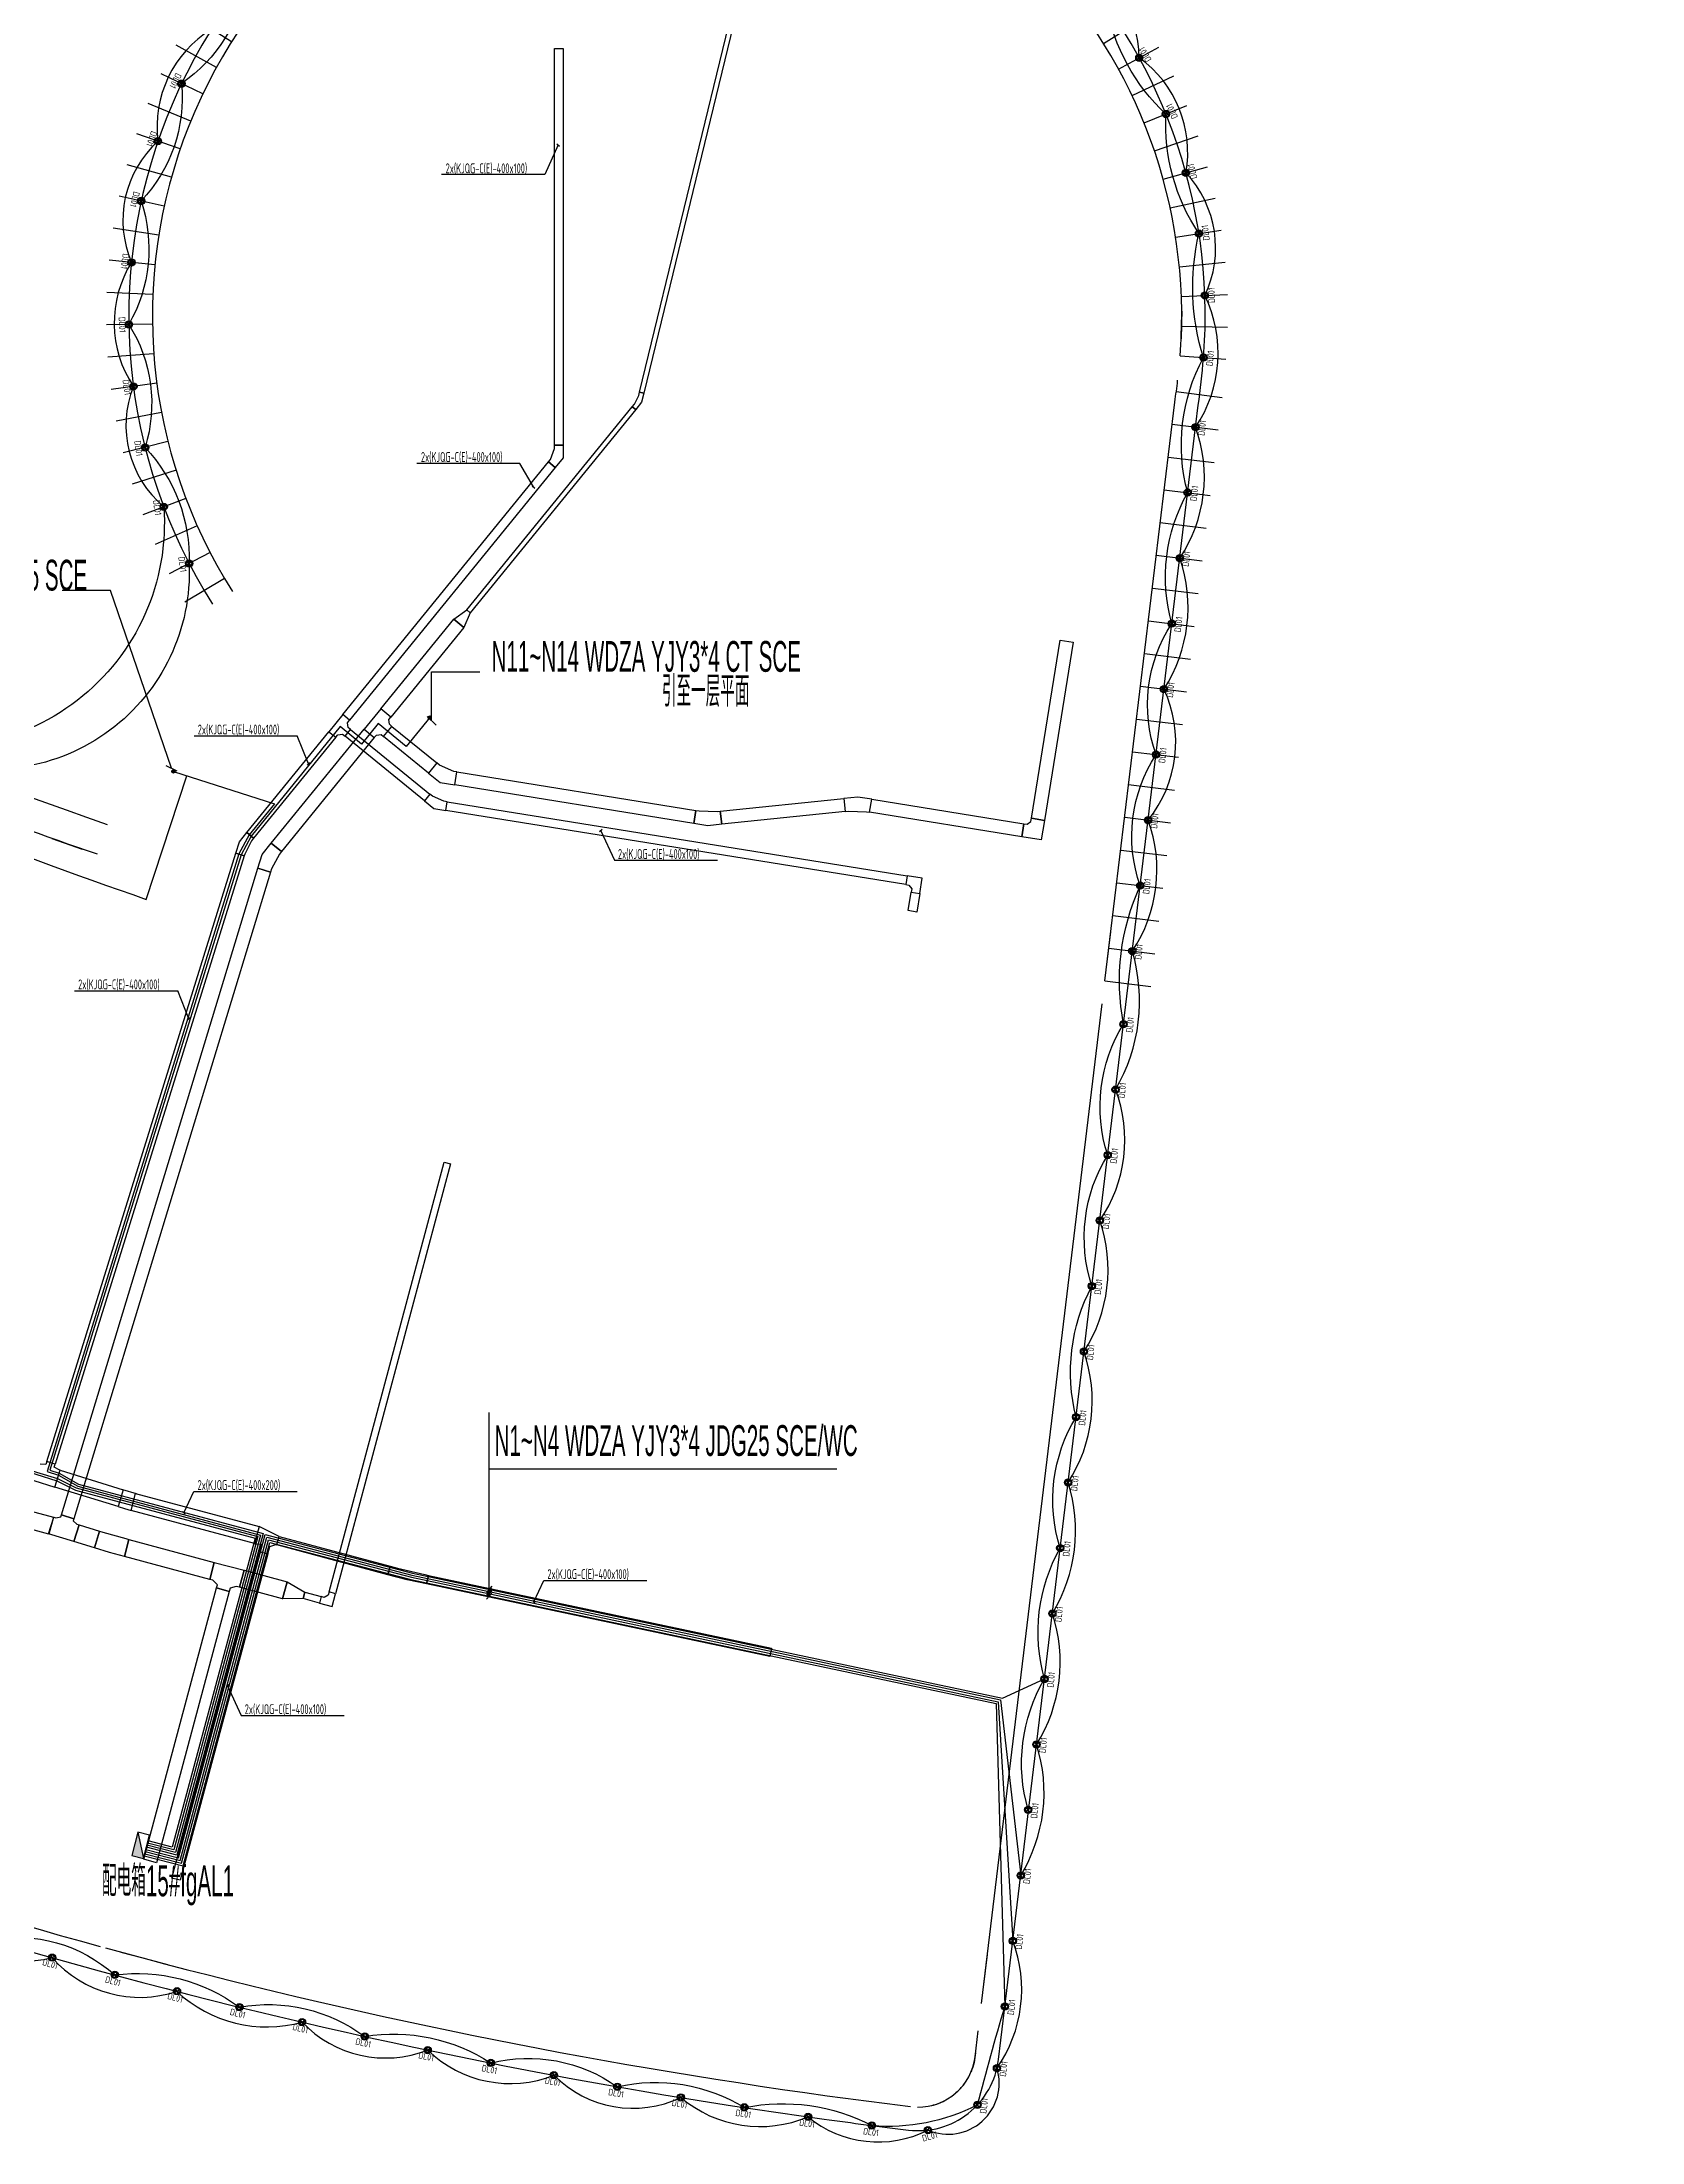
# Model space of a CAD drawing. Header units: inches. Extents: x 157503 to 1975928, y -20120 to 125851.
# Drawn here: x 1645248 to 1718014, y -20120 to 75385 of the extents above; entities that cross this region are included whole.
import ezdxf
from ezdxf import colors
from ezdxf.entities.mleader import LeaderData, LeaderLine
from ezdxf.enums import TextEntityAlignment as Align
from ezdxf.math import Vec2, Vec3
from ezdxf.xclip import XClip

# ---------------------------------------------------------------- set-up
doc = ezdxf.new("R2010")
doc.units = ezdxf.units.IN
doc.header["$MEASUREMENT"] = 0
doc.linetypes.add('DOT2', pattern=[0.125, 0, -0.125])
doc.layers.get('0').update_dxf_attribs({"color": 253})
for name, color, linetype in [('0-DL01', 1, 'Continuous'), ('0-L-灯具', 1, 'Continuous'), ('0-L-电箱', 90, 'Continuous'), ('0-LIGHT-TXT', 90, 'Continuous'), ('A-FLOR-OTLN', 8, 'DOT2'), ('CABLETRAY', 4, 'Continuous'), ('LT-220V', 5, 'Continuous'), ('吊顶', 8, 'Continuous'), ('强电220V', 1, 'Continuous'), ('电-电力-消防线槽', 55, 'Continuous'), ('电-电力-消防线槽标注', 41, 'Continuous')]:
    doc.layers.add(name, color=color, linetype=linetype)
doc.styles.add('-宋体', font='xd-hzs.shx', dxfattribs={"width": 0.8, "bigfont": 'xd-hztxt.shx'})
doc.styles.add('GBZITI', font='gbenor.shx', dxfattribs={"height": 350, "bigfont": 'gbcbig.shx'})
doc.styles.add('SMDEI', font='smsim.shx', dxfattribs={"width": 0.75, "bigfont": 'smfs.shx'})
doc.styles.get("Standard").update_dxf_attribs({"font": 'arial.ttf'})

# ---------------------------------------------------------------- blocks, each defined once
blk = doc.blocks.new('DL01')
at = {"layer": '0-DL01'}
for p, q in [((-89, -89), (89, 89)), ((89, -89), (-89, 89))]:
    blk.add_line(p, q, dxfattribs=at)
for radius in [165, 126]:
    blk.add_circle((0, 0), radius, dxfattribs=at)
at = {"layer": '0-DL01', "style": 'GBZITI', "width": 0.8}
blk.add_text('DL01', height=300, dxfattribs=at).set_placement((0, -450, 0), align=Align.CENTER)
blk = doc.blocks.new('A$C6D811006')
at = {"layer": '强电220V'}
h = blk.add_hatch(dxfattribs=at)
h.set_pattern_fill('ANGLE', color=256, angle=-47.18273)
h.set_pattern_definition([(312.81726666, (-1537605.358, 1188511.7405), (5.123672646, 4.747441797), [5.08, -1.905]), (42.81726666, (-1537605.358, 1188511.7405), (-4.747441797, 5.123672646), [5.08, -1.905])])
h.paths.add_polyline_path([(-583, 176), (-182, -196), (161, 980)])
blk.add_line((161, 980), (-182, -196), dxfattribs=at)
blk.add_lwpolyline([(161, 980), (-583, 176), (-182, -196), (563, 608)], close=True, dxfattribs=at)
blk = doc.blocks.new('*U16')
blk.add_lwpolyline([(0, 1), (0, -2104)])
blk = doc.blocks.new('*U17')
at = {"color": 0, "linetype": 'ByBlock', "lineweight": -2, "transparency": 16777216}
for p, rotation in [((1696834, 59485), 82.5083693378682), ((1696645, 57997), 83.11575969382861), ((1696465, 56508), 83.11575969382861), ((1696286, 55019), 83.11575969382861), ((1696106, 53530), 83.11575969382861), ((1695926, 52040), 83.11575969382861), ((1695746, 50551), 83.11575969382861), ((1695566, 49062), 83.11575969382861), ((1695387, 47573), 83.11575969382861), ((1695207, 46084), 83.11575969382861), ((1695027, 44594), 83.11575969382861), ((1694847, 43105), 83.11575969382861), ((1694667, 41616), 83.11575969382861), ((1694488, 40127), 83.11575969382861), ((1694308, 38638), 83.11575969382861), ((1694128, 37149), 83.11575969382861), ((1693948, 35659), 83.11575969382861), ((1693768, 34170), 83.11575969382861), ((1693589, 32681), 83.11575969382861)]:
    blk.add_blockref('*U16', p, dxfattribs=dict(at, rotation=rotation))
blk = doc.blocks.new('*U18')
blk.add_lwpolyline([(0, -1), (0, -2095)])
blk = doc.blocks.new('*U19')
at = {"color": 0, "linetype": 'ByBlock', "lineweight": -2, "transparency": 16777216}
for p, rotation in [((1669018, 85851), 191.4467423480703), ((1670349, 86081), 188.1413472754817), ((1671692, 86234), 184.8359522028929), ((1673042, 86309), 181.5305571303044), ((1674393, 86306), 178.2251620577157), ((1675742, 86225), 174.9197669851271), ((1677084, 86067), 171.6143719125386), ((1678415, 85831), 168.30897683995), ((1666405, 85163), 198.0641351724245), ((1667701, 85545), 194.7530681846947), ((1679730, 85519), 165.0035817673614), ((1681025, 85132), 161.6981866947728), ((1663889, 84178), 204.6862691478844), ((1665133, 84707), 201.3752021601543), ((1682295, 84671), 158.3927916221841), ((1683537, 84137), 155.0873965495954), ((1662678, 83579), 207.9973361356143), ((1684745, 83533), 151.7820014770066), ((1661504, 82910), 211.3084031233443), ((1685917, 82860), 148.4766064044178), ((1660370, 82175), 214.6194701110742), ((1687048, 82120), 145.1712113318291), ((1659280, 81375), 217.9305370988042), ((1688135, 81317), 141.8658162592403), ((1658239, 80514), 221.2416040865342), ((1689173, 80452), 138.5604211866518), ((1657249, 79594), 224.5526710742643), ((1690160, 79528), 135.2486558814398), ((1656313, 78619), 227.8637380619942), ((1691092, 78550), 131.9366675401024), ((1655436, 77591), 231.1748050497243), ((1691966, 77519), 128.624679198765), ((1654620, 76514), 234.4858720374543), ((1692779, 76439), 125.3126908574276), ((1653867, 75391), 237.7969390251843), ((1693528, 75314), 122.0007025160901), ((1653180, 74228), 241.1080060129144), ((1694210, 74148), 118.6887141747526), ((1652561, 73026), 244.4190730006442), ((1694825, 72944), 115.3767258334151), ((1652013, 71791), 247.7301399883741), ((1695368, 71707), 112.0647374920777), ((1651537, 70526), 251.0412069761041), ((1695839, 70440), 108.7527491507402), ((1651135, 69236), 254.3522739638341), ((1696237, 69148), 105.4407608094026), ((1650809, 67924), 257.6633409515638), ((1696559, 67836), 102.1287724680652), ((1650558, 66596), 260.9744079392938), ((1696804, 66507), 98.81678412672782), ((1650385, 65256), 264.2854749270239), ((1696973, 65166), 95.50479578539033), ((1650289, 63908), 267.5965419147538), ((1697064, 63818), 92.19280744405312), ((1650272, 62557), 270.9076089024836), ((1697073, 62466), 88.65267468013826), ((1650332, 61206), 274.2186758902137), ((1697005, 61117), 85.57971602644248), ((1650470, 59862), 277.5297428779438), ((1650686, 58528), 280.8408098656737), ((1650978, 57209), 284.1518768534036), ((1651347, 55908), 287.4629438411334), ((1651789, 54631), 290.7740108288635), ((1652305, 53382), 294.0850778165935), ((1652892, 52165), 297.3961448043236), ((1653548, 50983), 300.7072117920536)]:
    blk.add_blockref('*U18', p, dxfattribs=dict(at, rotation=rotation))
blk = doc.blocks.new('A$Cb2c823c0')
at = {"layer": 'CABLETRAY', "color": 8}
for p, q in [((21963, 66875), (26303, 84718)), ((26497, 84671), (22157, 66828)), ((21927, 66730), (21963, 66875)), ((21963, 66875), (22157, 66828)), ((22157, 66828), (21963, 66875)), ((14112, 56974), (21635, 66216)), ((21791, 66090), (14267, 56848)), ((21635, 66216), (21730, 66332)), ((21635, 66216), (21791, 66090)), ((21791, 66090), (21635, 66216)), ((21730, 66332), (21927, 66730)), ((22057, 66417), (21791, 66090)), ((22157, 66828), (22057, 66417)), ((10195, 52478), (13515, 56558)), ((13515, 56558), (14112, 56974)), ((13981, 56179), (13515, 56558)), ((13515, 56558), (13981, 56179)), ((14267, 56848), (13981, 56179)), ((14112, 56974), (14267, 56848)), ((14267, 56848), (14112, 56974)), ((13981, 56179), (10660, 52099)), ((39784, 47497), (41089, 55599)), ((41681, 55503), (40377, 47402)), ((41089, 55599), (41681, 55503)), ((10195, 52478), (9437, 51547)), ((10660, 52099), (10195, 52478)), ((10660, 52099), (10195, 52478)), ((10324, 51212), (10703, 51677)), ((10324, 51212), (10703, 51677)), ((10565, 51983), (10660, 52099)), ((10587, 51772), (10565, 51983)), ((10703, 51677), (10587, 51772)), ((10703, 51677), (12745, 50015)), ((5218, 46365), (9437, 51547)), ((9902, 51169), (5684, 45986)), ((9437, 51547), (9902, 51169)), ((9437, 51547), (9902, 51169)), ((9902, 51169), (9997, 51285)), ((9997, 51285), (10208, 51307)), ((10208, 51307), (10324, 51212)), ((12366, 49550), (10324, 51212)), ((12745, 50015), (12366, 49550)), ((12745, 50015), (12366, 49550)), ((12861, 49920), (12745, 50015)), ((13513, 49628), (12861, 49920)), ((12366, 49550), (12894, 49120)), ((12894, 49120), (13566, 49012)), ((13661, 49604), (13513, 49628)), ((13566, 49012), (13661, 49604)), ((13566, 49012), (13661, 49604)), ((24433, 47262), (13566, 49012)), ((13661, 49604), (24529, 47855)), ((24529, 47855), (24433, 47262)), ((24433, 47262), (24529, 47855)), ((24529, 47855), (24677, 47831)), ((24677, 47831), (25490, 47807)), ((25490, 47807), (25639, 47823)), ((25639, 47823), (31256, 48399)), ((25639, 47823), (25701, 47226)), ((25701, 47226), (25639, 47823)), ((31317, 47802), (25701, 47226)), ((31892, 48464), (31256, 48399)), ((31256, 48399), (31317, 47802)), ((31256, 48399), (31317, 47802)), ((31317, 47802), (31466, 47817)), ((31466, 47817), (32280, 47794)), ((32523, 48362), (31892, 48464)), ((32280, 47794), (32428, 47770)), ((32428, 47770), (32523, 48362)), ((32428, 47770), (32523, 48362)), ((39345, 46656), (32428, 47770)), ((32523, 48362), (39440, 47248)), ((25065, 47161), (24433, 47262)), ((25701, 47226), (25065, 47161)), ((39440, 47248), (39345, 46656)), ((39345, 46656), (39440, 47248)), ((39440, 47248), (39588, 47225)), ((39588, 47225), (39760, 47349)), ((39760, 47349), (39784, 47497)), ((39784, 47497), (40377, 47402)), ((40377, 47402), (39784, 47497)), ((40377, 47402), (40233, 46513)), ((4611, 45223), (4802, 45854)), ((4802, 45854), (5218, 46365)), ((5684, 45986), (5218, 46365)), ((5218, 46365), (5684, 45986)), ((5589, 45870), (5228, 45192)), ((5684, 45986), (5589, 45870)), ((40233, 46513), (39345, 46656)), ((-4331, 15819), (4611, 45223)), ((5185, 45049), (-3757, 15644)), ((5185, 45049), (4611, 45223)), ((4611, 45223), (5185, 45049)), ((5228, 45192), (5185, 45049)), ((7848, 12311), (13084, 31855)), ((13374, 31777), (8137, 12234)), ((13084, 31855), (13374, 31777)), ((-15770, 18687), (-4689, 15718)), ((-4896, 14946), (-15977, 17915)), ((-4909, 14949), (-4676, 15715)), ((-4689, 15718), (-4896, 14946)), ((-4676, 15715), (-4581, 15686)), ((-4581, 15686), (-4360, 15723)), ((-4360, 15723), (-4331, 15819)), ((-3757, 15644), (-4331, 15819)), ((-4331, 15819), (-3757, 15644)), ((-3757, 15644), (-3786, 15549)), ((-3786, 15549), (-3624, 15395)), ((-3528, 15366), (-3761, 14600)), ((-3761, 14600), (-3528, 15366)), ((-3624, 15395), (-3528, 15366)), ((-3528, 15366), (-2590, 15080)), ((-3761, 14600), (-4909, 14949)), ((-2823, 14315), (-3761, 14600)), ((-2590, 15080), (-2823, 14315)), ((-2823, 14315), (-2590, 15080)), ((-2590, 15080), (-2447, 15037)), ((-2447, 15037), (-1402, 14738)), ((-1257, 14699), (-1464, 13926)), ((-1464, 13926), (-1257, 14699)), ((-1402, 14738), (-1257, 14699)), ((-1257, 14699), (2625, 13659)), ((-2147, 14109), (-2823, 14315)), ((-1464, 13926), (-2147, 14109)), ((2418, 12886), (-1464, 13926)), ((2418, 12886), (2625, 13659)), ((2625, 13659), (2418, 12886)), ((2625, 13659), (3977, 13297)), ((-580, 155), (2726, 12493)), ((2562, 12847), (2418, 12886)), ((2765, 12638), (2562, 12847)), ((2726, 12493), (2765, 12638)), ((3306, 12338), (2726, 12493)), ((2726, 12493), (3306, 12338)), ((3345, 12483), (3306, 12338)), ((3625, 12563), (3345, 12483)), ((3770, 12524), (3625, 12563)), ((3977, 13297), (3770, 12524)), ((3770, 12524), (3977, 13297)), ((5726, 12000), (3770, 12524)), ((3977, 13297), (5933, 12772)), ((5933, 12772), (5726, 12000)), ((5726, 12000), (5933, 12772)), ((5933, 12772), (6738, 12298)), ((3306, 12338), (0, 0)), ((6660, 12008), (5726, 12000)), ((6738, 12298), (6660, 12008)), ((6660, 12008), (6738, 12298)), ((7403, 11809), (6660, 12008)), ((6738, 12298), (7480, 12099)), ((7480, 12099), (7403, 11809)), ((7480, 12099), (7403, 11809)), ((7403, 11809), (7982, 11654)), ((7625, 12060), (7480, 12099)), ((7809, 12166), (7625, 12060)), ((7848, 12311), (7809, 12166)), ((8137, 12234), (7848, 12311)), ((8137, 12234), (7848, 12311)), ((7982, 11654), (8137, 12234)), ((0, 0), (-580, 155))]:
    blk.add_line(p, q, dxfattribs=at)
at = {"layer": '电-电力-消防线槽', "color": 8}
for p, q in [((18095, 82500), (18495, 82500)), ((18095, 64462), (18095, 82500)), ((18495, 82500), (18495, 64462)), ((17919, 63817), (18095, 64312)), ((18095, 64312), (18095, 64462)), ((18095, 64462), (18495, 64462)), ((18495, 64462), (18095, 64462)), ((18495, 64462), (18495, 63891)), ((8471, 52211), (17824, 63701)), ((18135, 63448), (8781, 51958)), ((17824, 63701), (17919, 63817)), ((18135, 63448), (17824, 63701)), ((17824, 63701), (18135, 63448)), ((18495, 63891), (18135, 63448)), ((8471, 52211), (7840, 51435)), ((8781, 51958), (8471, 52211)), ((8781, 51958), (8471, 52211)), ((8687, 51842), (8781, 51958)), ((8708, 51631), (8687, 51842)), ((8825, 51536), (8708, 51631)), ((4104, 46845), (7840, 51435)), ((8150, 51183), (4414, 46593)), ((7840, 51435), (8150, 51183)), ((7840, 51435), (8150, 51183)), ((8150, 51183), (8245, 51299)), ((8245, 51299), (8456, 51320)), ((8456, 51320), (8572, 51226)), ((8572, 51226), (8825, 51536)), ((8572, 51226), (8825, 51536)), ((12178, 48291), (8572, 51226)), ((8825, 51536), (12430, 48601)), ((12430, 48601), (12178, 48291)), ((12430, 48601), (12178, 48291)), ((12178, 48291), (12607, 47941)), ((12546, 48506), (12430, 48601)), ((13069, 48272), (12546, 48506)), ((12607, 47941), (13153, 47853)), ((13217, 48248), (13069, 48272)), ((13153, 47853), (13217, 48248)), ((13153, 47853), (13217, 48248)), ((34070, 44486), (13153, 47853)), ((13217, 48248), (34134, 44881)), ((3764, 46428), (4104, 46845)), ((4414, 46593), (4104, 46845)), ((4104, 46845), (4414, 46593)), ((-4992, 18246), (3604, 45913)), ((3604, 45913), (3764, 46428)), ((3986, 45795), (3604, 45913)), ((3604, 45913), (3986, 45795)), ((4008, 45866), (3986, 45795)), ((4319, 46477), (4008, 45866)), ((4414, 46593), (4319, 46477)), ((3986, 45795), (-4610, 18128)), ((34134, 44881), (34070, 44486)), ((34134, 44881), (34070, 44486)), ((34070, 44486), (34218, 44462)), ((34825, 44769), (34134, 44881)), ((34183, 43297), (34319, 44142)), ((34218, 44462), (34343, 44290)), ((34343, 44290), (34319, 44142)), ((34319, 44142), (34714, 44078)), ((34319, 44142), (34714, 44078)), ((34714, 44078), (34578, 43233)), ((34714, 44078), (34825, 44769)), ((34578, 43233), (34183, 43297)), ((-4992, 18246), (-5037, 18103)), ((-4610, 18128), (-4992, 18246)), ((-4610, 18128), (-4992, 18246)), ((-5576, 17380), (-4621, 17084)), ((-5037, 18103), (-5291, 18130)), ((-4655, 17984), (-4610, 18128)), ((-4431, 17862), (-4655, 17984)), ((-4621, 17084), (-4383, 17848)), ((-4621, 17084), (-4383, 17848)), ((-4383, 17848), (-4431, 17862)), ((-4383, 17848), (-1516, 16957)), ((-1753, 16193), (-4621, 17084)), ((-1516, 16957), (-1753, 16193)), ((-1516, 16957), (-1753, 16193)), ((-906, 16781), (-1540, 16964)), ((-1540, 16964), (-1516, 16957)), ((-1162, 16022), (-955, 16794)), ((-1162, 16022), (-955, 16794)), ((-955, 16794), (4664, 15289)), ((-955, 16794), (-906, 16781)), ((-1753, 16193), (-1459, 16101)), ((-1459, 16101), (-1162, 16022)), ((4456, 14516), (-1162, 16022)), ((4664, 15289), (4456, 14516)), ((4664, 15289), (4456, 14516)), ((5578, 14837), (4664, 15289)), ((4456, 14516), (4505, 14503)), ((4505, 14503), (4759, 14487)), ((4759, 14487), (4669, 14149)), ((5055, 14045), (5146, 14383)), ((5146, 14383), (5426, 14464)), ((5426, 14464), (5474, 14451)), ((5474, 14451), (5578, 14837)), ((5474, 14451), (5578, 14837)), ((10521, 13098), (5474, 14451)), ((5578, 14837), (10625, 13485)), ((690, -699), (4669, 14149)), ((5055, 14045), (1077, -802)), ((4669, 14149), (5055, 14045)), ((4669, 14149), (5055, 14045)), ((10521, 13098), (10625, 13485)), ((10625, 13485), (10521, 13098)), ((10625, 13485), (10963, 13394)), ((10963, 13394), (12193, 13104)), ((11396, 12864), (10521, 13098)), ((12281, 12676), (11396, 12864)), ((12193, 13104), (12364, 13068)), ((12364, 13068), (12281, 12676)), ((12281, 12676), (12364, 13068)), ((27889, 9370), (12281, 12676)), ((12364, 13068), (27972, 9762)), ((27972, 9762), (27889, 9370)), ((1077, -802), (690, -699))]:
    blk.add_line(p, q, dxfattribs=at)
at = {"layer": '电-电力-消防线槽标注'}
for p, q in [((18269, 78119), (17651, 76771)), ((18210, 78178), (18328, 78060)), ((17651, 76771), (12961, 76771)), ((16528, 63640), (11838, 63640)), ((17146, 62565), (16528, 63640)), ((17087, 62623), (17205, 62506)), ((1710, 51248), (6399, 51248)), ((6902, 49970), (6399, 51248)), ((6960, 50028), (6843, 49911)), ((20260, 46993), (20142, 46875)), ((20201, 46934), (20819, 45586)), ((20819, 45586), (25509, 45586)), ((-3730, 39657), (960, 39657)), ((1462, 38378), (960, 39657)), ((1521, 38437), (1403, 38319)), ((1241, 15911), (1702, 16888)), ((1702, 16888), (6391, 16888)), ((1182, 15970), (1300, 15852)), ((17150, 11861), (17610, 12837)), ((17610, 12837), (22300, 12837)), ((17091, 11920), (17208, 11802)), ((3285, 8102), (3167, 7984)), ((3226, 8043), (3845, 6695)), ((3845, 6695), (8534, 6695))]:
    blk.add_line(p, q, dxfattribs=at)
at = {"layer": '电-电力-消防线槽标注', "style": '-宋体', "width": 0.6}
for s, p in [('2x(KJQG-C(E)-400x100)', (13146, 76833)), ('2x(KJQG-C(E)-400x100)', (12023, 63702)), ('2x(KJQG-C(E)-400x100)', (1873, 51310)), ('2x(KJQG-C(E)-400x100)', (20983, 45648)), ('2x(KJQG-C(E)-400x100)', (-3566, 39719)), ('2x(KJQG-C(E)-400x200)', (1865, 16950)), ('2x(KJQG-C(E)-400x100)', (17774, 12899)), ('2x(KJQG-C(E)-400x100)', (4009, 6757))]:
    blk.add_text(s, height=450, dxfattribs=at).set_placement(p)
blk = doc.blocks.new('A$Cbd8d7c8c')
at = {"layer": 'A-FLOR-OTLN'}
blk.add_lwpolyline([(-22721, -15690), (-43719, -33393, 0.413756), (-43992, -36561, 0.189672), (122158, -126683, 0.414786), (124666, -124719), (133885, -48362, 0.379931), (116453, -23208, 0.236452)], format="xyb", dxfattribs=at)
at = {"layer": '吊顶', "const_width": 3}
blk.add_lwpolyline([(36525, -42886, 0.056654), (31390, -41079), (30859, -40958, -0.112536), (21289, -36344, -0.028917), (3039, -19971, 0.413532), (-634, -19953), (-31398, -50353, 0.414781), (-31416, -54033, 0.170492), (123964, -129415, 0.412564), (126841, -127143), (136318, -48656, 1.269195), (87077, -54393)], format="xyb", dxfattribs=at)
blk = doc.blocks.new('引出')
at = {"layer": '0-L-电箱', "lineweight": -2}
h = blk.add_hatch(color=256, dxfattribs=at)
h.dxf.hatch_style = 1
h.paths.add_polyline_path([(75, 0, 1), (-75, 0, 1)])
blk.add_lwpolyline([(0, 0, 0, 0, 0), (-110, -329, 200, 0, 0), (-281, -841, 0, 0, 0)], format="xyseb", dxfattribs=at)
blk.add_circle((0, 0), 75, dxfattribs=at)
blk = doc.blocks.new('_Oblique')
at = {"color": 0, "linetype": 'ByBlock', "lineweight": -2}
blk.add_line((-0.5, -0.5), (0.5, 0.5), dxfattribs=at)

msp = doc.modelspace()

# ---------------------------------------------------------------- linework, layer by layer
for points in [[(1530212, 57080, 0.049983), (1569817, 23758, 0.0268), (1593576, 9322, 0.0268), (1618744, -2490, 0.029623), (1647850, -12330, 0.032446), (1680813, -19077, 0.00373), (1684653, -19577, 0.414775), (1688749, -16371), (1697833, 58868, 0.03594), (1698154, 63145, 0.212228), (1689920, 81226, 0.248221), (1667652, 86642, 0.510592), (1653003, 49818, 0.510592)], [(1697005, 61117, 0.020115), (1697080, 63142, 0.212154), (1689208, 80421, 0.248221), (1667916, 85600, 0.510592), (1653910, 50393)], [(1648231, 39790, -0.037887), (1619098, 52326, -0.0362), (1593332, 68282, -0.0362)], [(1697080, 63142, -0.013409), (1697048, 61791, 0.025172)], [(1693589, 32681), (1696768, 59011, 0.008636), (1696897, 59998, 0.008636)], [(1532939, 55839, 0.047277), (1570423, 24645, 0.0268), (1594084, 10269, 0.0268), (1619147, -1494, 0.02939), (1647901, -11230, 0.02939)], [(1647768, 38442, -0.017963), (1633619, 43874, -0.017963)], [(1648837, -11484, 0.03174), (1680960, -18013, 0.003695), (1684748, -18506)], [(1685068, -18530, 0.383076), (1687682, -16242), (1687825, -15057)], [(1687704, -16060, -0.079113), (1687502, -16927, 0.195743)], [(1686787, -17909, 0.05815), (1687197, -17467, -4.309927)], [(1685720, -18455, 0.058184), (1686285, -18245, -2.51496)]]:
    msp.add_lwpolyline(points, format="xyb")
for points in [[(1645695, 39166), (1647076, 38681)], [(1693679, 33426), (1693857, 34915)], [(1687974, -13826), (1693463, 31642)], [(1688063, -13082), (1688243, -11592)]]:
    msp.add_lwpolyline(points)
at = {"layer": '0-L-灯具', "color": 5}
for points in [[(1567062, 68706), (1568763, 67237), (1560167, 57284), (1569985, 48019), (1570426, 47603), (1596973, 31237), (1597244, 30914), (1603857, 26819), (1605119, 26198), (1634305, 13642), (1635621, 13156), (1644972, 10250), (1645923, 9955), (1646770, 9532), (1654943, 7342), (1651172, -6711), (1650072, -6428)], [(1662879, 44664), (1661810, 43351), (1660540, 44385), (1659783, 43455), (1658808, 44248), (1654760, 39275), (1654300, 38418), (1645605, 10433), (1646035, 10300), (1646909, 9805), (1655310, 7554), (1651385, -7075), (1649997, -6718)], [(1651222, 42215), (1655820, 40736), (1654676, 39330), (1654207, 38457), (1645480, 10367), (1646005, 10204), (1646873, 9711), (1655188, 7484), (1651314, -6954), (1650022, -6622)], [(1597393, 36432), (1599840, 34917), (1597381, 30947), (1603906, 26906), (1605161, 26288), (1634342, 13735), (1635653, 13251), (1645002, 10346), (1645957, 10049), (1646796, 9629), (1655065, 7413), (1651243, -6832), (1650047, -6525)]]:
    msp.add_lwpolyline(points, dxfattribs=at)
msp.add_lwpolyline([(1612343, 54381), (1612343, 54381), (1611456, 52815, 0.034422), (1649993, 36394), (1651841, 42016)], format="xyb", dxfattribs=at)
at = {"layer": '0-LIGHT-TXT', "color": 7}
for points in [[(1665585, 4709), (1665585, 4709), (1665585, 13053)], [(1665585, 10499), (1681396, 10499)], [(1665706, 5155), (1665465, 4876)], [(1665706, 5051), (1665465, 4772)], [(1665706, 4950), (1665465, 4671)], [(1665706, 4848), (1665465, 4569)]]:
    msp.add_lwpolyline(points, dxfattribs=at)
at = {"layer": 'LT-220V', "color": 5}
for points in [[(1698137, 63859, 0.308895), (1697272, 69434, 0.28887), (1695153, 74664, 0.310232), (1691891, 79268, 0.312409), (1687662, 83002, 0.285362), (1682691, 85670, 0.317312), (1677241, 87130, 0.313138), (1671602, 87304, 0.318762), (1666072, 86185, 0.31932), (1660945, 83828, 0.315552), (1656495, 80360, 0.292335), (1652957, 75964, 0.294618), (1650521, 70875, 0.319505), (1649316, 65363, 0.293716), (1649405, 59721, 0.322677), (1650785, 54250, -0.178035)], [(1654599, 78264, -0.204026), (1651592, 73490, -0.21699), (1649759, 68154, -0.21233), (1649197, 62540, -0.219094), (1649937, 56946, -0.200505), (1651938, 51670, -0.529111), (1640040, 42793, -0.352063), (1634652, 44984, -0.382115), (1629634, 47183, -0.365428), (1624642, 49529, -0.448983), (1619713, 52005, -0.351404), (1614851, 54611, -0.122372), (1596280, 66185)], [(1690098, -5017, -0.205114), (1690838, 937, -0.198792), (1691557, 6894, -0.216551), (1692277, 12850, -0.185425), (1692996, 18807, -0.220425), (1693715, 24764, -0.219329), (1694434, 30721, -0.155705), (1695195, 37020, -0.233948), (1695914, 42976, -0.23422), (1696633, 48933, -0.199848), (1697352, 54890, -0.193335), (1698073, 61034, -0.13504), (1697866, 66672, -0.162116), (1696364, 72110, -0.162078), (1693655, 77060, -0.16119)], [(1689759, -7998, 0.218081), (1690479, -2041, 0.223152), (1691198, 3915, 0.217196), (1691917, 9872, 0.230185), (1692636, 15829, 0.229919), (1693355, 21786, 0.246137), (1694075, 27742, 0.207074), (1694835, 34041, 0.239098), (1695554, 39998, 0.287126), (1696274, 45955, 0.230527), (1696993, 51912, 0.238611), (1697712, 57868, 0.267028), (1698137, 63859, 6.50713)], [(1531148, 56123, 0.261479), (1535298, 51993, 0.288833), (1539540, 47958, 0.254029), (1543872, 44021, 0.244549), (1548292, 40181, 0.231111), (1552797, 36443, 0.270612), (1557386, 32806, 0.24084), (1562055, 29275, 0.262062), (1566803, 25850, 0.268923), (1571633, 22528, 0.257946), (1576524, 19324, 0.262338), (1581492, 16228, 0.266879), (1586529, 13244, 0.286682), (1591633, 10375, 0.269214), (1596799, 7622, 0.280093), (1602026, 4986, 0.279097), (1607312, 2468, 0.277432), (1612653, 70, 0.29543), (1618047, -2206, 0.276229), (1623490, -4361, 0.262755), (1628985, -6393, 0.257781), (1634517, -8298, 0.259764), (1640093, -10080, 0.267778), (1645709, -11735, -0.541484)], [(1650785, 54250, -0.538012), (1637338, 43870, 0.214475), (1632153, 46059, 0.246829), (1627131, 48339, 0.231288), (1622169, 50751, 0.226387), (1617273, 53293, 0)], [(1589075, 11794, -0.15732), (1594208, 8984, -0.158247), (1599405, 6289, -0.189354), (1604661, 3713, -0.181066), (1609976, 1254, -0.20454), (1615343, -1083, -0.219627), (1620762, -3299, -0.220881), (1626230, -5392, -0.233989), (1631743, -7361, -0.228668), (1637299, -9205, -0.209262), (1642897, -10923, -0.233435), (1648560, -12523, -0.194248), (1654226, -13986, -0.207492), (1659927, -15321, -0.188024), (1665654, -16527, -0.21917), (1671413, -17605, -0.196822), (1677200, -18553, -0.171554), (1682990, -19368, 0.13673), (1687792, -18432, -0.00781), (1689040, -13955, 0.176518)], [(1645709, -11735, 0.302018), (1651382, -13268, 0.261738), (1657077, -14670, 0.3039), (1662789, -15941, 0.295381), (1668532, -17082, 0.318415), (1674303, -18095, 0.282722), (1680088, -18976, 0.297936), (1685540, -19578, 0.639307), (1688680, -16760, 0.24761), (1689400, -10977, 0.910669)]]:
    msp.add_lwpolyline(points, format="xyb", dxfattribs=at)
at = {"layer": 'LT-220V'}
for points in [[(1649897, -7106), (1651668, -7561), (1655615, 7147), (1662023, 5464), (1688643, -180), (1689040, -13955)], [(1649922, -7009), (1651597, -7440), (1655544, 7269), (1662046, 5561), (1688741, -99), (1689400, -10977)], [(1649947, -6912), (1651527, -7318), (1655473, 7391), (1662069, 5659), (1688839, -18), (1689759, -7998)], [(1649972, -6815), (1651456, -7197), (1655403, 7513), (1662093, 5756), (1688937, 64), (1690838, 937)]]:
    msp.add_lwpolyline(points, dxfattribs=at)
at = {"layer": 'LT-220V', "color": 5}
msp.add_lwpolyline([(1648133, -11293), (1649541, -11674), (1650951, -12042)], dxfattribs=at)

# ---------------------------------------------------------------- block references
at = {"ltscale": 10}
ref = msp.add_blockref('A$Cbd8d7c8c', (1581512, 154047), dxfattribs=at)
XClip(ref).set_block_clipping_path([(33737.5024453482, -58253.8739175466), (58527.5008306247, -28195.842069268)])
ref = msp.add_blockref('A$Cbd8d7c8c', (1569619, 168956), dxfattribs=at)
XClip(ref).set_block_clipping_path([(76291.0063025201, -72283.9918497168), (103268.9259821397, -47877.3086105986)])
for name, p in [('A$Cb2c823c0', (1650459, -7417)), ('*U19', (0, 0)), ('*U17', (0, 0))]:
    msp.add_blockref(name, p)
at = {"layer": '0-DL01'}
for p, rotation in [((1695153, 74664), 119.8863618873676), ((1651592, 73490), 243.97736659349), ((1696364, 72110), 114.2458616734529), ((1650521, 70875), 249.6178668074047), ((1697272, 69434), 102.9648612456236), ((1649759, 68154), 255.2583670213197), ((1697866, 66672), 97.32436103170889), ((1649316, 65363), 260.8988672352343), ((1698137, 63859), 91.68386081779423), ((1649197, 62540), 272.1798676630636), ((1698073, 61034), 83.53748458570055), ((1649405, 59721), 277.8203678769783), ((1697712, 57868), 83.53748458570055), ((1649937, 56946), 277.8203678769783), ((1650785, 54250), 277.8203678769783), ((1697352, 54890), 83.53748458570055), ((1651938, 51670), 277.8203678769783), ((1696993, 51912), 83.53748458570055), ((1696633, 48933), 83.53748458570055), ((1696274, 45955), 83.53748458570055), ((1695914, 42976), 83.53748458570055), ((1695554, 39998), 83.53748458570055), ((1695195, 37020), 83.53748458570055), ((1694835, 34041), 83.53748458570055), ((1694434, 30721), 83.53748458570055), ((1694075, 27742), 83.53748458570055), ((1693715, 24764), 83.53748458570055), ((1693355, 21786), 83.53748458570055), ((1692996, 18807), 83.53748458570055), ((1692636, 15829), 83.53748458570055), ((1692277, 12850), 83.53748458570055), ((1691917, 9872), 83.53748458570055), ((1691557, 6894), 83.53748458570055), ((1691198, 3915), 83.53748458570055), ((1690838, 937), 83.53748458570055), ((1690479, -2041), 83.53748458570055), ((1690098, -5017), 83.53748458570055), ((1689759, -7998), 83.53748458570055), ((1689400, -10977), 83.53748458570055), ((1645709, -11735), 343.1295974165648), ((1648557, -12518), 344.2608007974933), ((1651388, -13265), 344.8264024879475), ((1654226, -13986), 345.3920041784153), ((1689040, -13955), 83.53748458570055), ((1657074, -14666), 345.9576058688708), ((1659927, -15321), 347.0888092497954), ((1662789, -15941), 347.6544109402575), ((1665658, -16524), 348.2200126307194), ((1668532, -17082), 348.7856143211802), ((1688680, -16760), 83.53748458570055), ((1671413, -17605), 349.3512160116414), ((1674300, -18090), 349.9168177021022), ((1677193, -18543), 350.4824193925642), ((1680088, -18976), 351.6136227734888), ((1687792, -18432), 82.31712281694067), ((1682990, -19368), 352.1792244639508), ((1685540, -19578), 15.78657344830899)]:
    msp.add_blockref('DL01', p, dxfattribs=dict(at, rotation=rotation))
at = {"layer": '0-L-灯具'}
for p, rotation in [((1662879, 44664), 49.33694543562611), ((1651222, 42215), 229.3369454356261)]:
    msp.add_blockref('引出', p, dxfattribs=dict(at, rotation=rotation))
at = {"layer": '0-L-电箱', "rotation": 28.39524618333489}
msp.add_blockref('A$C6D811006', (1649933, -6965), dxfattribs=at)

# ---------------------------------------------------------------- texts
at = {"layer": '0-LIGHT-TXT', "color": 7, "style": 'SMDEI', "width": 0.5}
for s, p in [('N23 WDZA YJY3*4 JDG25 SCE', (1633829, 50437)), ('N11~N14 WDZA YJY3*4 CT SCE', (1665694, 46743)), ('引至一层平面', (1673436, 45153)), ('N1~N4 WDZA YJY3*4 JDG25 SCE/WC', (1665831, 11080)), ('配电箱15#fgAL1 ', (1647977, -8943))]:
    msp.add_text(s, height=1400, dxfattribs=at).set_placement(p)

# ---------------------------------------------------------------- leaders
at = {"layer": '0-LIGHT-TXT', "color": 7}
ml = msp.add_multileader_mtext('Standard', dxfattribs=at)
ml.set_content('', color=7)
ml.set_leader_properties()
ml.set_arrow_properties(name='OBLIQUE')
ml.build(insert=Vec2(0, 0))
ml.multileader.update_dxf_attribs({"text_right_attachment_type": 6, "dogleg_length": 0.36, "arrow_head_size": 400})
ctx = ml.context
ctx.base_point, ctx.char_height, ctx.arrow_head_size, ctx.landing_gap_size, ctx.plane_origin = Vec3(1646172, 50438), 0.36, 400, 0.18, Vec3(1646953, 46461)
ctx.right_attachment, ctx.text_align_type = 6, 2
notes = []
notes.append((ctx, [(0, (1, 1, 0), (1648362, 50437), (-1, 0), 2190, [(0, [(1651133, 42364)], 0, [])])]))
ctx.mtext.insert, ctx.mtext.alignment, ctx.mtext.flow_direction = Vec3(1646172, 50438), 3, 5
ml = msp.add_multileader_mtext('Standard', dxfattribs=at)
ml.set_content('', color=7)
ml.set_leader_properties()
ml.set_arrow_properties(name='OBLIQUE')
ml.build(insert=Vec2(0, 0))
ml.multileader.update_dxf_attribs({"text_right_attachment_type": 6, "dogleg_length": 0.36, "arrow_head_size": 400})
ctx = ml.context
ctx.base_point, ctx.char_height, ctx.arrow_head_size, ctx.landing_gap_size, ctx.plane_origin = Vec3(1665157, 46743), 0.36, 400, 0.18, Vec3(1664377, 42766)
ctx.right_attachment = 6
notes.append((ctx, [(0, (1, 1, 0), (1662968, 46743), (1, 0), 2190, [(0, [(1662968, 44515)], 0, [])])]))
ctx.mtext.insert, ctx.mtext.flow_direction = Vec3(1665158, 46743), 5
for ctx, leaders in notes:
    for number, flags, end, landing, length, lines in leaders:
        leader = LeaderData()
        leader.index, (leader.has_last_leader_line, leader.has_dogleg_vector, leader.attachment_direction) = number, flags
        leader.last_leader_point, leader.dogleg_vector, leader.dogleg_length = Vec3(end), Vec3(landing), length
        for number, points, colour, breaks in lines:
            line = LeaderLine()
            line.index, line.vertices, line.color, line.breaks = number, Vec3.list(points), colors.encode_raw_color(colour), breaks
            leader.lines.append(line)
        ctx.leaders.append(leader)

doc.saveas('drawing.dxf')
